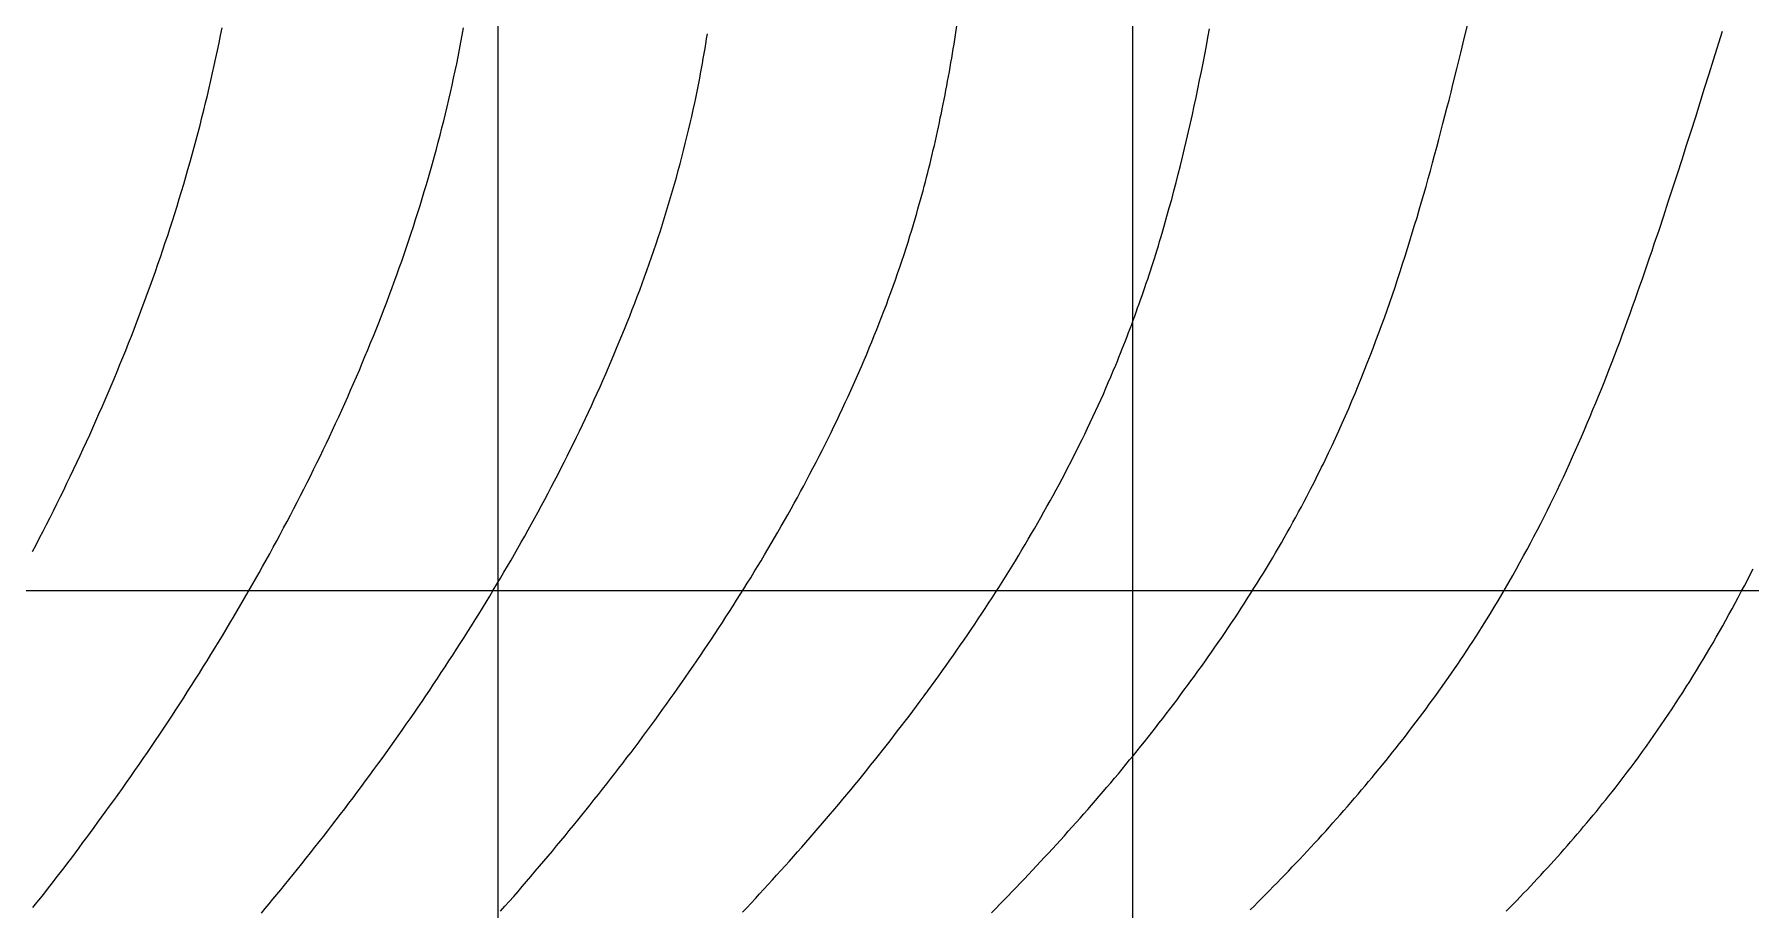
# Model space of a CAD drawing. Extents: x 11249 to 82946, y 15238 to 34763.
# Drawn here: x 60069 to 61420, y 26370 to 27060 of the extents above; entities that cross this region are included whole.
import ezdxf

# ---------------------------------------------------------------- set-up
doc = ezdxf.new("R2010")
doc.units = 0
doc.header["$LTSCALE"] = 250
doc.layers.add('03_Lines_Frames1', color=7, linetype='CONTINUOUS', lineweight=15)
doc.layers.add('03_Lines_Grid', color=253, linetype='CONTINUOUS', lineweight=15)
doc.layers.add('Make2D$Annotation$S0CO1', color=1, linetype='CONTINUOUS', true_color=0xff0000)

# ---------------------------------------------------------------- blocks, each defined once
blk = doc.blocks.new('*U7')
at = {"layer": '03_Lines_Grid'}
blk.add_line((0, -4367.6), (0, 3840), dxfattribs=at)
blk = doc.blocks.new('*U8')
at = {"layer": 'Make2D$Annotation$S0CO1', "color": 0, "linetype": 'ByBlock', "lineweight": -2, "transparency": 16777216}
for p in [(2000, 0), (2500, 0)]:
    blk.add_blockref('*U7', p, dxfattribs=at)

msp = doc.modelspace()

# ---------------------------------------------------------------- linework, layer by layer
at = {"layer": '03_Lines_Frames1', "color": 2}
for points in [[(60822.4, 26367.8), (60825.7, 26371.1), (60828.9, 26374.4), (60832.2, 26377.7), (60835.4, 26381.1), (60838.6, 26384.4), (60841.9, 26387.7), (60845.1, 26391.1), (60848.3, 26394.5), (60851.5, 26397.8), (60854.6, 26401.2), (60857.8, 26404.6), (60861, 26408), (60864.1, 26411.4), (60867.3, 26414.8), (60870.4, 26418.2), (60873.5, 26421.6), (60876.7, 26425), (60879.8, 26428.4), (60882.9, 26431.9), (60885.9, 26435.3), (60889, 26438.8), (60892.1, 26442.2), (60895.1, 26445.7), (60898.2, 26449.2), (60901.2, 26452.6), (60904.2, 26456.1), (60907.3, 26459.6), (60910.3, 26463.2), (60913.3, 26466.7), (60916.3, 26470.2), (60919.3, 26473.8), (60922.3, 26477.3), (60925.2, 26480.9), (60928.2, 26484.5), (60931.1, 26488.1), (60934.1, 26491.7), (60937, 26495.3), (60939.9, 26498.9), (60942.8, 26502.5), (60945.7, 26506.1), (60948.6, 26509.8), (60951.5, 26513.4), (60954.3, 26517.1), (60957.2, 26520.8), (60960, 26524.5), (60962.9, 26528.1), (60965.7, 26531.8), (60968.5, 26535.5), (60971.3, 26539.3), (60974, 26543), (60976.8, 26546.7), (60979.5, 26550.5), (60982.3, 26554.2), (60985, 26558), (60987.7, 26561.7), (60990.4, 26565.5), (60993.1, 26569.3), (60995.7, 26573.1), (60998.4, 26576.9), (61001, 26580.7), (61003.7, 26584.5), (61006.3, 26588.4), (61008.9, 26592.2), (61011.5, 26596.1), (61014, 26599.9), (61016.6, 26603.8), (61019.1, 26607.7), (61021.6, 26611.6), (61024.1, 26615.5), (61026.6, 26619.4), (61029.1, 26623.4), (61031.6, 26627.3), (61034, 26631.3), (61036.5, 26635.2), (61038.9, 26639.2), (61041.3, 26643.2), (61043.6, 26647.2), (61046, 26651.2), (61048.4, 26655.2), (61050.7, 26659.2), (61053, 26663.2), (61055.3, 26667.3), (61057.6, 26671.3), (61059.8, 26675.4), (61062, 26679.4), (61064.3, 26683.5), (61066.5, 26687.6), (61068.6, 26691.7), (61070.8, 26695.8), (61072.3, 26698.7), (61073.7, 26701.5), (61075.2, 26704.4), (61076.7, 26707.2), (61078.1, 26710.1), (61079.5, 26712.9), (61080.9, 26715.8), (61082.4, 26718.7), (61083.8, 26721.5), (61085.2, 26724.4), (61087.9, 26730.2), (61090.6, 26735.9), (61093.3, 26741.7), (61096, 26747.5), (61098.6, 26753.4), (61101.2, 26759.2), (61103.7, 26765.1), (61106.2, 26771), (61108.7, 26776.9), (61111.2, 26782.8), (61113.6, 26788.7), (61116, 26794.6), (61118.3, 26800.6), (61120.7, 26806.5), (61122.9, 26812.5), (61125.2, 26818.5), (61127.4, 26824.5), (61129.6, 26830.5), (61131.8, 26836.5), (61133.9, 26842.5), (61136, 26848.6), (61138.1, 26854.6), (61140.2, 26860.7), (61142.2, 26866.7), (61144.2, 26872.8), (61146.2, 26878.9), (61148.1, 26885), (61150, 26891.1), (61151.9, 26897.2), (61153.8, 26903.3), (61155.6, 26909.4), (61157.5, 26915.5), (61159.3, 26921.6), (61161.1, 26927.8), (61162.8, 26933.9), (61164.6, 26940), (61166.3, 26946.2), (61168, 26952.3), (61169.7, 26958.5), (61171.4, 26964.7), (61173, 26970.8), (61174.7, 26977), (61176.3, 26983.2), (61177.9, 26989.4), (61179.5, 26995.5), (61181.1, 27001.7), (61182.7, 27007.9), (61184.3, 27014.1), (61185.8, 27020.3), (61188.9, 27032.7), (61192, 27045.1), (61195, 27057.5), (61201.1, 27082.3)], [(60067.2, 26652.3), (60070, 26657.6), (60072.7, 26663), (60075.5, 26668.3), (60078.2, 26673.7), (60081, 26679.1), (60083.7, 26684.5), (60086.3, 26689.8), (60089, 26695.2), (60091.7, 26700.7), (60094.3, 26706.1), (60096.9, 26711.5), (60099.5, 26716.9), (60102.1, 26722.4), (60104.6, 26727.9), (60107.1, 26733.3), (60109.7, 26738.8), (60112.2, 26744.3), (60114.6, 26749.8), (60117.1, 26755.3), (60119.5, 26760.8), (60122, 26766.3), (60124.4, 26771.9), (60126.7, 26777.4), (60129.1, 26782.9), (60131.4, 26788.5), (60133.7, 26794.1), (60136, 26799.6), (60138.3, 26805.2), (60140.6, 26810.8), (60142.8, 26816.4), (60145, 26822), (60147.2, 26827.6), (60149.4, 26833.3), (60151.5, 26838.9), (60153.6, 26844.5), (60155.7, 26850.2), (60157.8, 26855.8), (60159.9, 26861.5), (60161.9, 26867.2), (60163.9, 26872.9), (60165.9, 26878.6), (60167.9, 26884.3), (60169.8, 26890), (60171.7, 26895.7), (60173.6, 26901.4), (60175.5, 26907.2), (60177.3, 26912.9), (60179.2, 26918.7), (60181, 26924.4), (60182.7, 26930.2), (60184.5, 26936), (60186.2, 26941.8), (60187.9, 26947.6), (60189.6, 26953.4), (60191.3, 26959.2), (60192.9, 26965), (60194.5, 26970.8), (60196.1, 26976.6), (60197.6, 26982.5), (60199.1, 26988.3), (60200.6, 26994.2), (60202.1, 27000), (60203.5, 27005.9), (60204.9, 27011.7), (60206.3, 27017.6), (60207.7, 27023.5), (60209, 27029.4), (60210.3, 27035.3), (60211.6, 27041.2), (60212.9, 27047.1), (60214.1, 27053), (60215.3, 27058.9), (60216.4, 27064.9)]]:
    msp.add_lwpolyline(points, dxfattribs=at)
at = {"layer": '03_Lines_Frames1'}
for points in [[(60067.5, 26371.8), (60070.6, 26375.7), (60073.7, 26379.6), (60076.8, 26383.5), (60079.8, 26387.4), (60082.9, 26391.4), (60085.9, 26395.3), (60088.9, 26399.2), (60092, 26403.2), (60095, 26407.1), (60098, 26411.1), (60101, 26415), (60103.9, 26419), (60106.9, 26423), (60109.9, 26427), (60112.8, 26431), (60115.8, 26435), (60118.7, 26439), (60121.6, 26443), (60124.5, 26447), (60127.9, 26451.7), (60131.2, 26456.3), (60134.6, 26461), (60137.9, 26465.7), (60141.2, 26470.4), (60144.5, 26475.1), (60147.8, 26479.8), (60151.1, 26484.5), (60154.3, 26489.3), (60157.6, 26494), (60160.8, 26498.8), (60164, 26503.5), (60167.3, 26508.3), (60170.5, 26513.1), (60173.6, 26517.9), (60176.8, 26522.7), (60180, 26527.5), (60183.1, 26532.3), (60186.2, 26537.1), (60189.3, 26542), (60192.4, 26546.8), (60195.5, 26551.7), (60198.6, 26556.5), (60201.6, 26561.4), (60204.7, 26566.3), (60207.7, 26571.2), (60210.7, 26576.1), (60213.7, 26581), (60216.7, 26585.9), (60219.6, 26590.8), (60222.6, 26595.8), (60225.5, 26600.7), (60228.4, 26605.6), (60231.3, 26610.6), (60234.2, 26615.6), (60237.1, 26620.5), (60239.9, 26625.5), (60242.8, 26630.5), (60245.6, 26635.5), (60248.4, 26640.5), (60251.2, 26645.6), (60254, 26650.6), (60256.7, 26655.7), (60259.5, 26660.7), (60262.2, 26665.8), (60264.9, 26670.9), (60267.6, 26675.9), (60270.3, 26681), (60273, 26686.1), (60275.6, 26691.2), (60278.2, 26696.4), (60280.8, 26701.5), (60283.4, 26706.6), (60286, 26711.8), (60288.5, 26716.9), (60291.1, 26722.1), (60293.6, 26727.3), (60296.1, 26732.4), (60298.6, 26737.6), (60301, 26742.8), (60303.5, 26748), (60305.9, 26753.2), (60308.3, 26758.5), (60310.7, 26763.7), (60313, 26768.9), (60315.4, 26774.2), (60317.7, 26779.4), (60320, 26784.7), (60322.3, 26790), (60324.6, 26795.3), (60326.8, 26800.6), (60329, 26805.9), (60331.2, 26811.2), (60333.4, 26816.6), (60335.6, 26821.9), (60337.7, 26827.3), (60339.8, 26832.6), (60341.9, 26838), (60344, 26843.4), (60346.1, 26848.7), (60348.1, 26854.1), (60350.1, 26859.5), (60352.1, 26864.9), (60354.1, 26870.4), (60356, 26875.8), (60357.9, 26881.2), (60359.8, 26886.7), (60361.7, 26892.1), (60363.5, 26897.6), (60365.3, 26903), (60367.1, 26908.5), (60368.9, 26914), (60370.6, 26919.5), (60372.4, 26925), (60374.1, 26930.5), (60375.7, 26936), (60377.4, 26941.5), (60379, 26947), (60380.6, 26952.6), (60382.1, 26958.1), (60383.7, 26963.7), (60385.2, 26969.2), (60386.7, 26974.8), (60388.1, 26980.4), (60389.6, 26986), (60391, 26991.6), (60392.3, 26997.1), (60393.7, 27002.7), (60395, 27008.4), (60396.3, 27014), (60397.6, 27019.6), (60398.8, 27025.2), (60400, 27030.9), (60401.2, 27036.5), (60402.3, 27042.1), (60403.4, 27047.8), (60404.5, 27053.5), (60405.5, 27059.1), (60406.6, 27064.8)], [(60435.7, 26368.9), (60439.2, 26372.8), (60442.6, 26376.7), (60446.1, 26380.6), (60449.5, 26384.6), (60452.9, 26388.5), (60456.3, 26392.4), (60459.7, 26396.4), (60463.1, 26400.4), (60466.5, 26404.4), (60469.8, 26408.3), (60473.2, 26412.3), (60476.6, 26416.3), (60479.9, 26420.4), (60483.3, 26424.4), (60486.6, 26428.4), (60489.9, 26432.5), (60493.2, 26436.5), (60496.5, 26440.6), (60499.8, 26444.6), (60503.1, 26448.7), (60506.4, 26452.8), (60509.6, 26456.9), (60512.9, 26461), (60516.1, 26465.1), (60519.4, 26469.2), (60522.6, 26473.4), (60525.8, 26477.5), (60529, 26481.7), (60532.2, 26485.8), (60535.3, 26490), (60538.5, 26494.1), (60541.7, 26498.3), (60544.8, 26502.5), (60547.9, 26506.7), (60551, 26510.9), (60554.1, 26515.1), (60557.2, 26519.3), (60560.3, 26523.6), (60563.4, 26527.8), (60566.4, 26532), (60569.4, 26536.3), (60572.5, 26540.5), (60575.5, 26544.8), (60578.5, 26549.1), (60581.5, 26553.3), (60584.4, 26557.6), (60587.4, 26561.9), (60590.3, 26566.2), (60593.3, 26570.5), (60596.2, 26574.8), (60599.1, 26579.1), (60601.9, 26583.4), (60604.8, 26587.8), (60607.7, 26592.1), (60610.5, 26596.4), (60613.3, 26600.8), (60616.1, 26605.2), (60618.9, 26609.6), (60621.7, 26614), (60624.5, 26618.4), (60627.3, 26622.8), (60630.1, 26627.3), (60632.8, 26631.7), (60635.5, 26636.2), (60638.2, 26640.6), (60640.9, 26645.1), (60643.6, 26649.6), (60646.3, 26654.1), (60648.9, 26658.6), (60651.6, 26663.1), (60654.2, 26667.7), (60656.8, 26672.2), (60659.4, 26676.7), (60661.9, 26681.3), (60664.5, 26685.9), (60667, 26690.4), (60669.5, 26695), (60672, 26699.6), (60674.5, 26704.2), (60677, 26708.8), (60679.4, 26713.4), (60681.8, 26718.1), (60684.2, 26722.7), (60686.6, 26727.4), (60689, 26732), (60691.3, 26736.7), (60693.7, 26741.3), (60696, 26746), (60698.3, 26750.7), (60700.5, 26755.4), (60702.8, 26760.1), (60705, 26764.9), (60707.2, 26769.6), (60709.4, 26774.4), (60711.6, 26779.1), (60713.7, 26783.9), (60715.8, 26788.7), (60717.9, 26793.4), (60720, 26798.2), (60722.1, 26803), (60724.1, 26807.9), (60726.1, 26812.7), (60728.1, 26817.5), (60730.1, 26822.4), (60732, 26827.2), (60734, 26832.1), (60735.9, 26837), (60737.7, 26841.8), (60739.6, 26846.7), (60741.4, 26851.6), (60743.2, 26856.5), (60745, 26861.5), (60746.7, 26866.4), (60748.5, 26871.3), (60750.1, 26876.3), (60751.8, 26881.2), (60753.5, 26886.2), (60755.1, 26891.2), (60756.7, 26896.1), (60758.2, 26901.1), (60759.3, 26904.7), (60760.4, 26908.2), (60761.4, 26911.7), (60762.5, 26915.3), (60763.5, 26918.8), (60764.5, 26922.4), (60765.5, 26925.9), (60766.5, 26929.5), (60767.5, 26933), (60768.5, 26936.6), (60769.4, 26940.2), (60770.3, 26943.7), (60771.3, 26947.3), (60772.2, 26950.9), (60773.1, 26954.4), (60774, 26958), (60774.8, 26961.6), (60775.7, 26965.2), (60776.5, 26968.8), (60777.4, 26972.3), (60778.2, 26975.9), (60779, 26979.5), (60779.8, 26983.1), (60780.6, 26986.7), (60781.4, 26990.3), (60782.1, 26993.9), (60782.9, 26997.6), (60783.6, 27001.2), (60784.4, 27004.8), (60785.1, 27008.4), (60785.8, 27012), (60786.5, 27015.7), (60787.2, 27019.3), (60787.8, 27022.9), (60788.5, 27026.6), (60789.2, 27030.2), (60789.8, 27033.8), (60790.4, 27037.5), (60791.1, 27041.1), (60791.7, 27044.7), (60792.3, 27048.4), (60792.9, 27052), (60794, 27059.3), (60795.1, 27066.6)], [(60626.3, 26368.1), (60629.7, 26371.7), (60633.1, 26375.3), (60636.5, 26379), (60639.8, 26382.6), (60643.2, 26386.3), (60646.5, 26389.9), (60649.9, 26393.6), (60653.2, 26397.3), (60656.5, 26400.9), (60659.9, 26404.6), (60663.2, 26408.3), (60666.5, 26412), (60669.7, 26415.7), (60673, 26419.5), (60676.3, 26423.2), (60679.5, 26426.9), (60682.8, 26430.7), (60686, 26434.4), (60689.3, 26438.2), (60692.5, 26442), (60695.7, 26445.7), (60698.9, 26449.5), (60702.1, 26453.3), (60705.3, 26457.1), (60708.4, 26460.9), (60711.6, 26464.7), (60714.7, 26468.5), (60717.8, 26472.3), (60721, 26476.2), (60724.1, 26480), (60727.2, 26483.9), (60730.3, 26487.7), (60733.3, 26491.6), (60736.4, 26495.4), (60739.4, 26499.3), (60742.5, 26503.2), (60745.5, 26507.1), (60748.5, 26511), (60751.5, 26514.9), (60754.5, 26518.8), (60757.5, 26522.7), (60760.4, 26526.6), (60763.4, 26530.5), (60766.3, 26534.5), (60769.3, 26538.5), (60772.2, 26542.5), (60775.1, 26546.4), (60778, 26550.4), (60780.9, 26554.5), (60783.8, 26558.5), (60786.7, 26562.5), (60789.6, 26566.6), (60792.4, 26570.6), (60795.2, 26574.7), (60798.1, 26578.7), (60800.9, 26582.8), (60803.7, 26586.9), (60806.4, 26591), (60809.2, 26595.1), (60812, 26599.2), (60814.7, 26603.4), (60817.4, 26607.5), (60820.1, 26611.6), (60822.8, 26615.8), (60825.5, 26620), (60828.2, 26624.1), (60830.8, 26628.3), (60833.4, 26632.5), (60836.1, 26636.7), (60838.7, 26640.9), (60841.2, 26645.1), (60843.8, 26649.4), (60846.3, 26653.6), (60848.9, 26657.8), (60851.4, 26662.1), (60853.9, 26666.4), (60856.4, 26670.6), (60858.8, 26674.9), (60861.3, 26679.2), (60863.7, 26683.5), (60866.1, 26687.8), (60868.5, 26692.2), (60870.9, 26696.5), (60873.3, 26700.9), (60875.6, 26705.2), (60878, 26709.6), (60880.3, 26714), (60882.6, 26718.4), (60884.8, 26722.8), (60887.1, 26727.2), (60889.3, 26731.6), (60891.5, 26736.1), (60893.7, 26740.5), (60895.9, 26744.9), (60898, 26749.4), (60900.1, 26753.9), (60902.2, 26758.4), (60904.3, 26762.9), (60906.4, 26767.4), (60908.4, 26771.9), (60910.5, 26776.4), (60912.4, 26780.9), (60914.4, 26785.5), (60916.4, 26790), (60918.3, 26794.6), (60920.2, 26799.1), (60921.5, 26802.3), (60922.8, 26805.5), (60924.1, 26808.7), (60925.4, 26811.9), (60926.7, 26815.1), (60927.9, 26818.3), (60929.2, 26821.6), (60930.4, 26824.8), (60931.6, 26828), (60932.8, 26831.2), (60934, 26834.5), (60935.2, 26837.7), (60936.4, 26840.9), (60937.5, 26844.2), (60938.7, 26847.4), (60939.8, 26850.7), (60941, 26853.9), (60942.1, 26857.2), (60943.2, 26860.4), (60944.3, 26863.7), (60945.4, 26867), (60946.5, 26870.2), (60947.6, 26873.5), (60948.6, 26876.8), (60949.7, 26880.1), (60950.7, 26883.3), (60951.7, 26886.6), (60952.8, 26889.9), (60953.8, 26893.2), (60954.8, 26896.5), (60955.8, 26899.8), (60956.8, 26903.2), (60958.7, 26909.8), (60960.6, 26916.4), (60962.4, 26923), (60964.3, 26929.7), (60966.1, 26936.4), (60967.8, 26943), (60969.5, 26949.7), (60971.2, 26956.4), (60972.9, 26963.1), (60974.5, 26969.8), (60976.1, 26976.5), (60977.6, 26983.2), (60979.1, 26989.9), (60980.6, 26996.7), (60982.1, 27003.4), (60983.5, 27010.1), (60984.9, 27016.9), (60986.3, 27023.6), (60987.7, 27030.4), (60989, 27037.1), (60990.3, 27043.9), (60991.6, 27050.6), (60992.9, 27057.4), (60994.1, 27064.2)], [(61026.2, 26370), (61029.2, 26373), (61032.2, 26376.1), (61035.3, 26379.1), (61038.3, 26382.2), (61041.3, 26385.2), (61044.3, 26388.3), (61047.3, 26391.4), (61050.3, 26394.4), (61053.3, 26397.5), (61056.3, 26400.6), (61059.3, 26403.8), (61062.2, 26406.9), (61065.2, 26410), (61068.1, 26413.1), (61071, 26416.3), (61074, 26419.4), (61076.9, 26422.6), (61079.8, 26425.8), (61082.7, 26429), (61085.6, 26432.1), (61088.5, 26435.3), (61091.3, 26438.5), (61094.2, 26441.8), (61097, 26445), (61099.9, 26448.2), (61102.7, 26451.5), (61105.5, 26454.7), (61108.3, 26458), (61111.1, 26461.2), (61113.9, 26464.5), (61116.7, 26467.8), (61119.4, 26471.1), (61122.2, 26474.4), (61124.9, 26477.7), (61127.7, 26481), (61130.4, 26484.3), (61133.1, 26487.7), (61135.8, 26491), (61138.5, 26494.4), (61141.2, 26497.7), (61143.8, 26501.1), (61146.5, 26504.5), (61149.1, 26507.9), (61151.7, 26511.3), (61154.3, 26514.7), (61156.9, 26518.2), (61159.5, 26521.6), (61162.1, 26525), (61164.7, 26528.5), (61167.2, 26532), (61169.8, 26535.4), (61172.3, 26538.9), (61174.8, 26542.4), (61177.3, 26545.9), (61179.8, 26549.4), (61182.2, 26553), (61184.7, 26556.5), (61187.1, 26560), (61189.6, 26563.6), (61192, 26567.2), (61194.4, 26570.7), (61196.7, 26574.3), (61199.1, 26577.9), (61201.4, 26581.5), (61203.8, 26585.1), (61206.1, 26588.7), (61209.2, 26593.6), (61212.3, 26598.6), (61215.3, 26603.5), (61218.3, 26608.5), (61221.3, 26613.5), (61224.3, 26618.5), (61227.2, 26623.5), (61230.1, 26628.5), (61233, 26633.5), (61235.8, 26638.6), (61238.6, 26643.7), (61241.4, 26648.8), (61244.2, 26653.9), (61246.9, 26659), (61249.6, 26664.1), (61252.3, 26669.3), (61254.9, 26674.5), (61257.6, 26679.6), (61260.2, 26684.8), (61262.7, 26690), (61265.3, 26695.2), (61267.8, 26700.5), (61270.3, 26705.7), (61272.8, 26711), (61275.2, 26716.2), (61277.6, 26721.5), (61280, 26726.8), (61282.4, 26732.1), (61284.7, 26737.4), (61287.1, 26742.7), (61289.4, 26748.1), (61291.6, 26753.4), (61293.9, 26758.7), (61296.1, 26764.1), (61298.3, 26769.5), (61300.5, 26774.8), (61302.7, 26780.2), (61304.9, 26785.6), (61307, 26791), (61309.1, 26796.4), (61311.2, 26801.8), (61313.3, 26807.2), (61315.3, 26812.7), (61317.4, 26818.1), (61319.4, 26823.5), (61321.4, 26829), (61323.4, 26834.4), (61325.4, 26839.9), (61327.3, 26845.3), (61329.3, 26850.8), (61331.2, 26856.3), (61333.1, 26861.7), (61335, 26867.2), (61336.9, 26872.7), (61338.8, 26878.2), (61340.7, 26883.7), (61342.6, 26889.1), (61344.4, 26894.6), (61348.1, 26905.6), (61351.8, 26916.7), (61355.4, 26927.7), (61359, 26938.8), (61362.6, 26950), (61366.2, 26961.2), (61369.8, 26972.4), (61373.4, 26983.6), (61377, 26994.8), (61380.5, 27006.1), (61384, 27017.3), (61387.6, 27028.6), (61391.1, 27039.8), (61398.1, 27062.3)], [(60247.4, 26367.4), (60250.4, 26371), (60253.5, 26374.7), (60256.5, 26378.4), (60259.5, 26382), (60262.6, 26385.7), (60265.6, 26389.4), (60269, 26393.6), (60272.5, 26397.9), (60275.9, 26402.2), (60279.3, 26406.4), (60282.8, 26410.7), (60286.2, 26415), (60289.6, 26419.3), (60292.9, 26423.6), (60296.3, 26427.9), (60299.7, 26432.3), (60303, 26436.6), (60306.4, 26441), (60309.7, 26445.3), (60313, 26449.7), (60316.3, 26454.1), (60319.6, 26458.4), (60322.9, 26462.8), (60326.2, 26467.2), (60329.5, 26471.6), (60332.7, 26476), (60336, 26480.5), (60339.2, 26484.9), (60342.4, 26489.3), (60345.6, 26493.8), (60348.8, 26498.2), (60352, 26502.7), (60355.1, 26507.2), (60358.3, 26511.7), (60361.4, 26516.2), (60364.6, 26520.6), (60367.7, 26525.1), (60370.8, 26529.7), (60373.9, 26534.2), (60376.9, 26538.7), (60380, 26543.2), (60383, 26547.8), (60386.1, 26552.3), (60389.1, 26556.9), (60392.1, 26561.5), (60395.1, 26566.1), (60398.1, 26570.7), (60401.1, 26575.3), (60404, 26579.9), (60407, 26584.5), (60409.9, 26589.2), (60412.8, 26593.8), (60415.7, 26598.5), (60418.6, 26603.1), (60421.5, 26607.8), (60424.4, 26612.5), (60427.2, 26617.2), (60430, 26621.9), (60432.9, 26626.6), (60435.7, 26631.3), (60438.4, 26636), (60441.2, 26640.8), (60444, 26645.5), (60446.7, 26650.2), (60449.4, 26655), (60452.1, 26659.8), (60454.8, 26664.5), (60457.5, 26669.3), (60460.1, 26674.1), (60462.8, 26678.9), (60465.4, 26683.7), (60468, 26688.5), (60470.6, 26693.4), (60473.2, 26698.2), (60475.7, 26703.1), (60478.3, 26707.9), (60480.8, 26712.8), (60483.3, 26717.7), (60485.8, 26722.6), (60488.2, 26727.5), (60490.7, 26732.4), (60493.1, 26737.4), (60495.5, 26742.3), (60497.9, 26747.2), (60500.3, 26752.2), (60502.7, 26757.2), (60505, 26762.1), (60507.3, 26767.1), (60509.6, 26772.1), (60511.9, 26777.1), (60514.1, 26782.1), (60516.4, 26787.1), (60518.6, 26792.2), (60520.8, 26797.2), (60523, 26802.2), (60525.1, 26807.3), (60527.2, 26812.4), (60529.3, 26817.4), (60531.4, 26822.5), (60533.5, 26827.6), (60535.5, 26832.7), (60537.5, 26837.8), (60539.5, 26842.9), (60541.5, 26848), (60543.4, 26853.2), (60545.4, 26858.3), (60547.3, 26863.5), (60549.1, 26868.6), (60551, 26873.8), (60552.8, 26879), (60554.6, 26884.2), (60556.4, 26889.4), (60558.2, 26894.6), (60559.9, 26899.8), (60561.6, 26905), (60563.3, 26910.2), (60564.9, 26915.5), (60566.5, 26920.7), (60568.1, 26926), (60569.7, 26931.3), (60571.2, 26936.5), (60572.7, 26941.8), (60574.2, 26947.1), (60575.7, 26952.4), (60577.1, 26957.7), (60578.5, 26963), (60579.9, 26968.3), (60581.2, 26973.7), (60582.5, 26979), (60583.8, 26984.3), (60585.1, 26989.7), (60586.3, 26995), (60587.5, 27000.4), (60588.7, 27005.8), (60589.5, 27009.6), (60590.3, 27013.5), (60591.1, 27017.4), (60591.8, 27021.3), (60592.6, 27025.2), (60593.3, 27029), (60594, 27032.9), (60594.7, 27036.8), (60595.4, 27040.7), (60596.1, 27044.6), (60596.8, 27048.5), (60597.4, 27052.4), (60598, 27056.3), (60598.7, 27060.2)], [(61227.8, 26369), (61230.5, 26371.8), (61233.3, 26374.6), (61236, 26377.4), (61238.7, 26380.3), (61241.5, 26383.1), (61244.2, 26385.9), (61246.8, 26388.8), (61249.5, 26391.6), (61252.2, 26394.5), (61254.9, 26397.4), (61257.5, 26400.2), (61260.2, 26403.1), (61262.8, 26406), (61265.5, 26408.9), (61268.1, 26411.9), (61270.7, 26414.8), (61273.3, 26417.7), (61275.9, 26420.7), (61278.5, 26423.6), (61281.1, 26426.6), (61283.6, 26429.6), (61286.2, 26432.6), (61288.7, 26435.6), (61291.3, 26438.6), (61293.8, 26441.6), (61296.3, 26444.6), (61298.8, 26447.6), (61301.3, 26450.7), (61303.7, 26453.7), (61306.2, 26456.8), (61308.6, 26459.8), (61311.1, 26462.9), (61313.5, 26466), (61315.9, 26469.1), (61318.3, 26472.2), (61320.7, 26475.3), (61323.1, 26478.4), (61326.1, 26482.5), (61329.2, 26486.6), (61332.2, 26490.7), (61335.2, 26494.9), (61338.2, 26499), (61341.2, 26503.2), (61344.1, 26507.3), (61347, 26511.5), (61349.9, 26515.7), (61352.8, 26519.9), (61355.6, 26524.2), (61358.4, 26528.4), (61361.2, 26532.7), (61364, 26537), (61366.8, 26541.3), (61369.5, 26545.6), (61372.3, 26549.9), (61375, 26554.3), (61377.6, 26558.6), (61380.3, 26563), (61382.9, 26567.3), (61385.5, 26571.7), (61388.1, 26576.1), (61390.7, 26580.5), (61393.2, 26584.9), (61395.8, 26589.4), (61398.3, 26593.8), (61400.8, 26598.3), (61403.2, 26602.7), (61405.7, 26607.2), (61408.1, 26611.7), (61410.5, 26616.2), (61412.9, 26620.7), (61415.3, 26625.2), (61417.7, 26629.8), (61420, 26634.3), (61422.3, 26638.8)]]:
    msp.add_lwpolyline(points, dxfattribs=at)
msp.add_open_spline([(58513.5, 25706.9), (58526, 25715.5), (58537.8, 25724.5), (58561.3, 25743.4), (58573, 25753.4), (58590, 25768.2), (58595.6, 25773.2), (58606.9, 25783.2), (58612.6, 25788.2), (58623.8, 25798.2), (58629.5, 25803.2), (58640.7, 25813.2), (58646.4, 25818.2), (58663.3, 25833.3), (58674.6, 25843.2), (58697.2, 25863.2), (58708.5, 25873.1), (58742.5, 25903), (58765.1, 25922.9), (58798.9, 25953), (58810.1, 25963.1), (58832.5, 25983.3), (58843.7, 25993.4), (58877.1, 26024), (58899.1, 26044.5), (58964.5, 26107.3), (59006.8, 26149.9), (59089.2, 26238.8), (59128.8, 26284.5), (59204.3, 26379.3), (59240.2, 26428.2), (59307.4, 26529.1), (59338.7, 26581.1), (59396, 26687.9), (59422, 26742.8), (59444.9, 26798.9), (59471.2, 26863.3), (59493.5, 26929.5), (59528.7, 27064.1), (59541.5, 27132.8), (59556.1, 27271.3), (59557.8, 27341.4), (59548, 27480.6), (59536.5, 27549.8), (59517.4, 27617), (59504, 27664.1), (59487, 27710.2), (59457.2, 27777.4), (59446.6, 27799.5), (59424.2, 27843), (59412.3, 27864.5), (59375.3, 27928), (59348.7, 27968.8), (59306.5, 28029), (59292.3, 28048.7), (59270.3, 28078.2), (59263, 28087.9), (59248.2, 28107.4), (59240.7, 28117.1), (59233.3, 28126.8), (59224.9, 28137.7), (59216.5, 28148.6), (59199.6, 28170.4), (59191.1, 28181.3), (59174.2, 28203.1), (59165.7, 28214), (59148.8, 28235.8), (59140.3, 28246.7), (59123.4, 28268.5), (59115, 28279.4), (59098.2, 28301.3), (59089.9, 28312.3), (59065.2, 28345.1), (59048.6, 28367.8), (59017.1, 28413.2), (59001.5, 28437), (58980.4, 28473.3), (58973.7, 28485.6), (58961.2, 28510.8), (58955.4, 28523.6), (58939.7, 28563.1), (58931.9, 28590), (58922.9, 28646.3), (58921.8, 28674.3), (58925.9, 28730.5), (58930.9, 28757.9), (58944.9, 28811.6), (58954, 28838), (58974.7, 28889.3), (58986.5, 28914.5), (59011.7, 28963.6), (59025.3, 28987.9), (59067.5, 29058.4), (59098.8, 29104.7), (59162.7, 29193.4), (59196.7, 29237.4), (59231, 29280), (59274.4, 29333.9), (59320, 29387.6), (59411.5, 29491.7), (59458.7, 29543.7), (59600, 29695.5), (59699, 29797.1), (59821, 29919.4), (59845.6, 29944), (59895, 29993.1), (59919.8, 30017.5), (59994.2, 30090.7), (60044, 30139.4), (60143.8, 30236.4), (60193.8, 30284.9), (60293.9, 30381.7), (60344, 30430), (60444, 30526.9), (60493.9, 30575.3), (60593.6, 30672.5), (60643.3, 30721.3), (60791.9, 30868), (60890.1, 30966.8), (61083.8, 31167.1), (61178.9, 31268.4), (61365.6, 31475.8), (61456.1, 31580.7), (61544.6, 31688.7), (61647.3, 31814), (61745.1, 31940.7), (61935, 32202.7), (62025.4, 32335.5), (62163, 32549.5), (62212.2, 32628.4), (62260.3, 32708)], degree=3, knots=[0.000368, 0.000368, 0.000368, 0.000368, 45.6909, 45.6909, 90.499787, 90.499787, 113.114417, 113.114417, 135.729326, 135.729326, 158.344219, 158.344219, 180.959113, 180.959113, 226.17334, 226.17334, 271.387636, 271.387636, 361.816231, 361.816231, 407.042962, 407.042962, 452.269977, 452.269977, 542.863446, 542.863446, 724.269376, 724.269376, 906.155775, 906.155775, 1087.928086, 1087.928086, 1269.712574, 1269.712574, 1451.448524, 1451.448524, 1451.448524, 1660.526787, 1660.526787, 1869.605989, 1869.605989, 2079.150013, 2079.150013, 2288.786819, 2288.786819, 2288.786819, 2435.605567, 2435.605567, 2509.03086, 2509.03086, 2582.464612, 2582.464612, 2729.438321, 2729.438321, 2802.962585, 2802.962585, 2839.620177, 2839.620177, 2876.278558, 2876.278558, 2876.278558, 2917.763973, 2917.763973, 2959.24948, 2959.24948, 3000.734995, 3000.734995, 3042.220513, 3042.220513, 3083.709515, 3083.709515, 3125.198646, 3125.198646, 3207.369577, 3207.369577, 3291.240003, 3291.240003, 3333.44631, 3333.44631, 3375.694371, 3375.694371, 3461.261978, 3461.261978, 3546.843125, 3546.843125, 3630.392336, 3630.392336, 3713.671315, 3713.671315, 3796.723495, 3796.723495, 3879.803715, 3879.803715, 4044.114898, 4044.114898, 4208.816811, 4208.816811, 4208.816811, 4416.804201, 4416.804201, 4625.215559, 4625.215559, 5039.718966, 5039.718966, 5144.273676, 5144.273676, 5248.828998, 5248.828998, 5457.939587, 5457.939587, 5667.050409, 5667.050409, 5876.161659, 5876.161659, 6085.292044, 6085.292044, 6294.422698, 6294.422698, 6712.589853, 6712.589853, 7131.40665, 7131.40665, 7550.866105, 7550.866105, 7550.866105, 8036.542689, 8036.542689, 8521.143825, 8521.143825, 8799.433047, 8799.433047, 8799.433047, 8799.433047], dxfattribs=at)
at = {"layer": '03_Lines_Grid'}
msp.add_line((12843.7, 26621.5), (63550.2, 26621.5), dxfattribs=at)

# ---------------------------------------------------------------- block references
at = {"layer": 'Make2D$Annotation$S0CO1'}
msp.add_blockref('*U8', (58433.8, 28868.1), dxfattribs=at)

doc.saveas('drawing.dxf')
